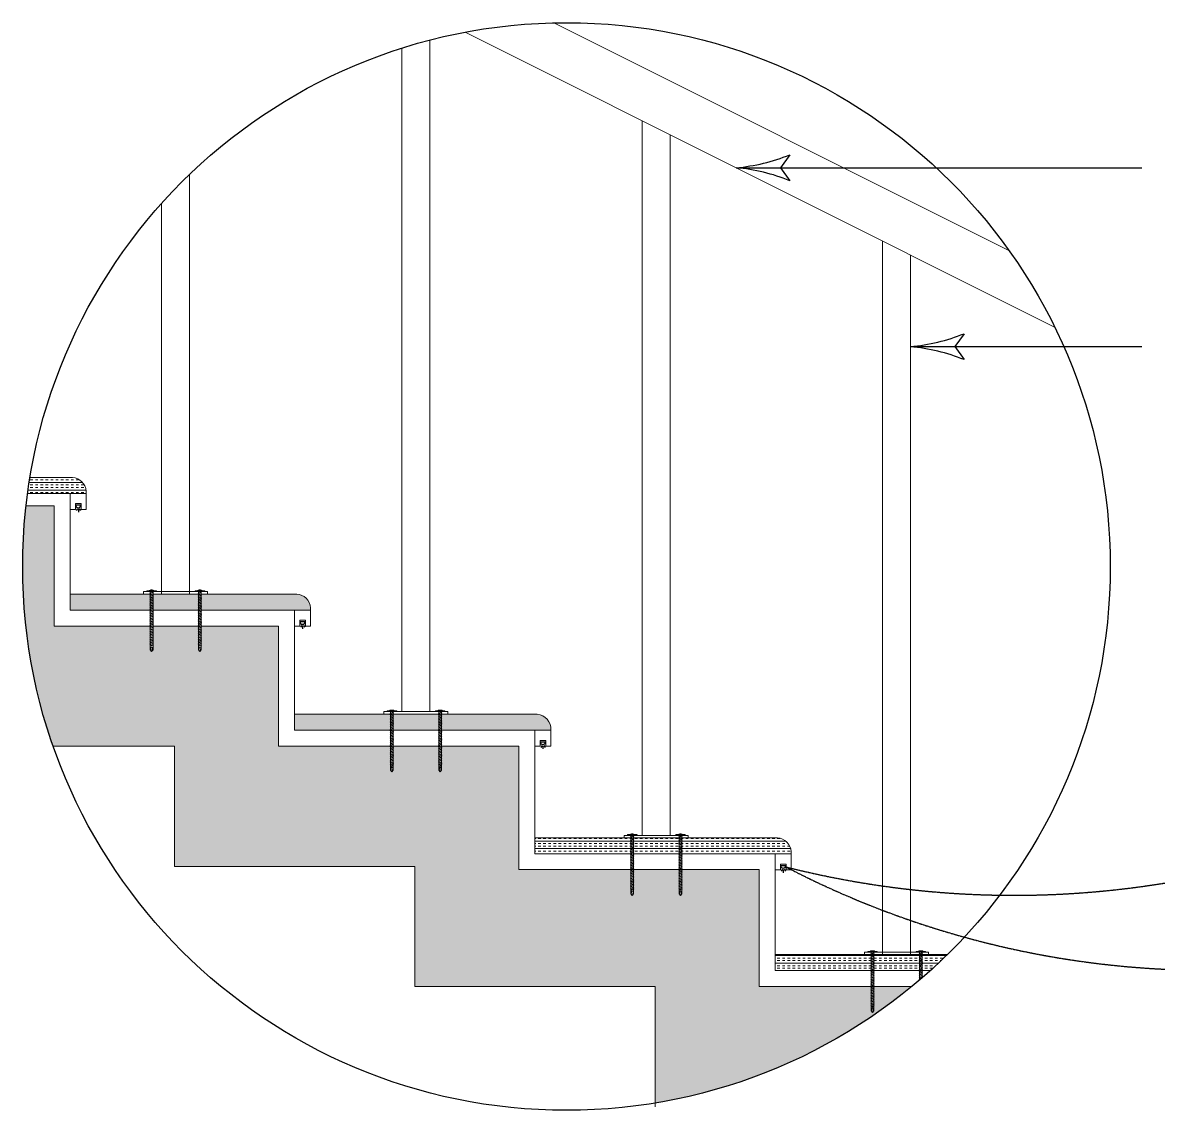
# Model space of a CAD drawing. Header units: millimetres. Extents: x 68727 to 319899, y -4876 to 265722.
# Drawn here: x 165880 to 167298, y -3305 to -1948 of the extents above; entities that cross this region are included whole.
import ezdxf

# ---------------------------------------------------------------- set-up
doc = ezdxf.new("R2010")
doc.units = ezdxf.units.MM
doc.linetypes.add('CENTER2', pattern=[1.125, 0.75, -0.125, 0.125, -0.125])
for name, color, linetype, lineweight in [('HACH', 252, 'Continuous', 13), ('handrail', 250, 'Continuous', 0), ('wall', 5, 'Continuous', 30)]:
    doc.layers.add(name, color=color, linetype=linetype, lineweight=lineweight)
doc.styles.get("Standard").update_dxf_attribs({"font": 'arial.ttf'})
doc.dimstyles.new('SC-25', dxfattribs={"dimtxt": 75, "dimasz": 0.4, "dimexe": 1, "dimexo": 100, "dimgap": 25, "dimtad": 1, "dimdec": 0, "dimzin": 0, "dimdsep": 46, "dimtxsty": 'Standard', "dimblk1": 'A1', "dimblk2": 'A1', "dimsah": 1, "dimcen": 0.09, "dimdle": 3, "dimclrd": 1, "dimclre": 1, "dimclrt": 1, "dimadec": 0, "dimazin": 0, "dimtfac": 1, "dimtdec": 0, "dimtofl": 0, "dimtmove": 0, "dimatfit": 2, "dimldrblk": 'A1', "dimfxl": 10, "dimfxlon": 1, "dimtolj": 1, "dimtzin": 0, "dimarcsym": 0})
pattern_1 = [(0, (-913.101, 5546.348), (0, 9.525), []), (0, (-913.101, 5549.523), (0, 9.525), [3.175, -3.175]), (0, (-913.101, 5552.698), (0, 9.525), [3.175, -3.175])]

# ---------------------------------------------------------------- blocks, each defined once
blk = doc.blocks.new('led')
blk.add_line((-3.5, 0), (3.5, 0))
for points in [[(-0.9, -4.8), (-2.5, -7.2)], [(0.1, -5.1), (0.1, -9.1)], [(1.2, -4.8), (2.8, -7.2)]]:
    blk.add_lwpolyline(points)
blk.add_arc((0, 0), 3.5, 180, 0)
blk = doc.blocks.new('A1')
at = {"layer": 'wall', "color": 1}
for p, q in [((-138.1, 0), (-167.3, 40.5)), ((-167.3, -40.5), (-138.1, 0))]:
    blk.add_line(p, q, dxfattribs=at)
for centre, start, end in [((53.3, 586.5), 248, 264.8035), ((53.3, -586.5), 95.1965, 112)]:
    blk.add_arc(centre, 588.9, start, end, dxfattribs=at)
blk = doc.blocks.new('шсмм св. 4.2x75')
for p, q in [((-5.5, 1), (5.5, 1)), ((-5.5, 0), (5.5, 0)), ((-2.2, -0.3), (-1.4, 0)), ((-1.8, -0.4), (-0.7, 0)), ((-0.8, 2), (0.8, 2)), ((1.8, -0.5), (1.8, 0)), ((-1.8, 0), (-2.2, -0.3)), ((-2.2, -0.3), (-1.8, -0.4)), ((-2.2, -2.3), (2.2, -0.7)), ((-1.8, -2), (-2.2, -2.3)), ((-2.2, -2.3), (-1.8, -2.4)), ((-2.2, -4.3), (2.2, -2.7)), ((-1.8, -4), (-2.2, -4.3)), ((-2.2, -4.3), (-1.8, -4.4)), ((-2.2, -6.3), (2.2, -4.7)), ((-1.8, -6), (-2.2, -6.3)), ((-2.2, -6.3), (-1.8, -6.4)), ((-2.2, -8.3), (2.2, -6.7)), ((-1.8, -8), (-2.2, -8.3)), ((-2.2, -8.3), (-1.8, -8.4)), ((-2.2, -10.3), (2.2, -8.7)), ((-1.8, -10), (-2.2, -10.3)), ((-2.2, -10.3), (-1.8, -10.4)), ((-2.2, -12.3), (2.2, -10.7)), ((-1.8, -12), (-2.2, -12.3)), ((-2.2, -12.3), (-1.8, -12.4)), ((-2.2, -14.3), (2.2, -12.7)), ((-1.8, -14), (-2.2, -14.3)), ((-1.8, -0.4), (-1.8, -2)), ((-1.8, -2), (1.8, -0.5)), ((-1.8, -2.4), (1.8, -1)), ((-1.8, -2.4), (-1.8, -4)), ((-1.8, -4), (1.8, -2.5)), ((-1.8, -4.4), (1.8, -3)), ((-1.8, -4.4), (-1.8, -6)), ((-1.8, -6), (1.8, -4.5)), ((-1.8, -6.4), (1.8, -5)), ((-1.8, -6.4), (-1.8, -8)), ((-1.8, -8), (1.8, -6.5)), ((-1.8, -8.4), (1.8, -7)), ((-1.8, -8.4), (-1.8, -10)), ((-1.8, -10), (1.8, -8.5)), ((-1.8, -10.4), (1.8, -9)), ((-1.8, -10.4), (-1.8, -12)), ((-1.8, -12), (1.8, -10.5)), ((-1.8, -12.4), (1.8, -11)), ((-1.8, -12.4), (-1.8, -14)), ((-1.8, -14), (1.8, -12.5)), ((-1.8, -14.4), (1.8, -13)), ((1.8, -0.5), (2.2, -0.7)), ((2.2, -0.7), (1.8, -1)), ((1.8, -1), (1.8, -2.5)), ((1.8, -2.5), (2.2, -2.7)), ((2.2, -2.7), (1.8, -3)), ((1.8, -3), (1.8, -4.5)), ((1.8, -4.5), (2.2, -4.7)), ((2.2, -4.7), (1.8, -5)), ((1.8, -5), (1.8, -6.5)), ((1.8, -6.5), (2.2, -6.7)), ((2.2, -6.7), (1.8, -7)), ((1.8, -7), (1.8, -8.5)), ((1.8, -8.5), (2.2, -8.7)), ((2.2, -8.7), (1.8, -9)), ((1.8, -9), (1.8, -10.5)), ((1.8, -10.5), (2.2, -10.7)), ((2.2, -10.7), (1.8, -11)), ((1.8, -11), (1.8, -12.5)), ((1.8, -12.5), (2.2, -12.7)), ((2.2, -12.7), (1.8, -13)), ((1.8, -13), (1.8, -14.5)), ((-2.2, -14.3), (-1.8, -14.4)), ((-2.2, -16.3), (2.2, -14.7)), ((-1.8, -16), (-2.2, -16.3)), ((-2.2, -16.3), (-1.8, -16.4)), ((-2.2, -18.3), (2.2, -16.7)), ((-1.8, -18), (-2.2, -18.3)), ((-2.2, -18.3), (-1.8, -18.4)), ((-2.2, -20.3), (2.2, -18.7)), ((-1.8, -20), (-2.2, -20.3)), ((-2.2, -20.3), (-1.8, -20.4)), ((-2.2, -22.3), (2.2, -20.7)), ((-1.8, -22), (-2.2, -22.3)), ((-2.2, -22.3), (-1.8, -22.4)), ((-2.2, -24.3), (2.2, -22.7)), ((-1.8, -24), (-2.2, -24.3)), ((-2.2, -24.3), (-1.8, -24.4)), ((-2.2, -26.3), (2.2, -24.7)), ((-1.8, -26), (-2.2, -26.3)), ((-2.2, -26.3), (-1.8, -26.4)), ((-2.2, -28.3), (2.2, -26.7)), ((-1.8, -28), (-2.2, -28.3)), ((-2.2, -28.3), (-1.8, -28.4)), ((-1.8, -14.4), (-1.8, -16)), ((-1.8, -16), (1.8, -14.5)), ((-1.8, -16.4), (1.8, -15)), ((-1.8, -16.4), (-1.8, -18)), ((-1.8, -18), (1.8, -16.5)), ((-1.8, -18.4), (1.8, -17)), ((-1.8, -18.4), (-1.8, -20)), ((-1.8, -20), (1.8, -18.5)), ((-1.8, -20.4), (1.8, -19)), ((-1.8, -20.4), (-1.8, -22)), ((-1.8, -22), (1.8, -20.5)), ((-1.8, -22.4), (1.8, -21)), ((-1.8, -22.4), (-1.8, -24)), ((-1.8, -24), (1.8, -22.5)), ((-1.8, -24.4), (1.8, -23)), ((-1.8, -24.4), (-1.8, -26)), ((-1.8, -26), (1.8, -24.5)), ((-1.8, -26.4), (1.8, -25)), ((-1.8, -26.4), (-1.8, -28)), ((-1.8, -28), (1.8, -26.5)), ((-1.8, -28.4), (1.8, -27)), ((1.8, -14.5), (2.2, -14.7)), ((2.2, -14.7), (1.8, -15)), ((1.8, -15), (1.8, -16.5)), ((1.8, -16.5), (2.2, -16.7)), ((2.2, -16.7), (1.8, -17)), ((1.8, -17), (1.8, -18.5)), ((1.8, -18.5), (2.2, -18.7)), ((2.2, -18.7), (1.8, -19)), ((1.8, -19), (1.8, -20.5)), ((1.8, -20.5), (2.2, -20.7)), ((2.2, -20.7), (1.8, -21)), ((1.8, -21), (1.8, -22.5)), ((1.8, -22.5), (2.2, -22.7)), ((2.2, -22.7), (1.8, -23)), ((1.8, -23), (1.8, -24.5)), ((1.8, -24.5), (2.2, -24.7)), ((2.2, -24.7), (1.8, -25)), ((1.8, -25), (1.8, -26.5)), ((1.8, -26.5), (2.2, -26.7)), ((2.2, -26.7), (1.8, -27)), ((1.8, -27), (1.8, -28.5)), ((-2.2, -30.3), (2.2, -28.7)), ((-1.8, -30), (-2.2, -30.3)), ((-2.2, -30.3), (-1.8, -30.4)), ((-2.2, -32.3), (2.2, -30.7)), ((-1.8, -32), (-2.2, -32.3)), ((-2.2, -32.3), (-1.8, -32.4)), ((-2.2, -34.3), (2.2, -32.7)), ((-1.8, -34), (-2.2, -34.3)), ((-2.2, -34.3), (-1.8, -34.4)), ((-2.2, -36.3), (2.2, -34.7)), ((-1.8, -36), (-2.2, -36.3)), ((-2.2, -36.3), (-1.8, -36.4)), ((-2.2, -38.3), (2.2, -36.7)), ((-1.8, -38), (-2.2, -38.3)), ((-2.2, -38.3), (-1.8, -38.4)), ((-2.2, -40.3), (2.2, -38.7)), ((-1.8, -40), (-2.2, -40.3)), ((-2.2, -40.3), (-1.8, -40.4)), ((-2.2, -42.3), (2.2, -40.7)), ((-1.8, -42), (-2.2, -42.3)), ((-2.2, -42.3), (-1.8, -42.4)), ((-1.8, -28.4), (-1.8, -30)), ((-1.8, -30), (1.8, -28.5)), ((-1.8, -30.4), (1.8, -29)), ((-1.8, -30.4), (-1.8, -32)), ((-1.8, -32), (1.8, -30.5)), ((-1.8, -32.4), (1.8, -31)), ((-1.8, -32.4), (-1.8, -34)), ((-1.8, -34), (1.8, -32.5)), ((-1.8, -34.4), (1.8, -33)), ((-1.8, -34.4), (-1.8, -36)), ((-1.8, -36), (1.8, -34.5)), ((-1.8, -36.4), (1.8, -35)), ((-1.8, -36.4), (-1.8, -38)), ((-1.8, -38), (1.8, -36.5)), ((-1.8, -38.4), (1.8, -37)), ((-1.8, -38.4), (-1.8, -40)), ((-1.8, -40), (1.8, -38.5)), ((-1.8, -40.4), (1.8, -39)), ((-1.8, -40.4), (-1.8, -42)), ((-1.8, -42), (1.8, -40.5)), ((-1.8, -42.4), (1.8, -41)), ((-1.8, -42.4), (-1.8, -44)), ((1.8, -28.5), (2.2, -28.7)), ((2.2, -28.7), (1.8, -29)), ((1.8, -29), (1.8, -30.5)), ((1.8, -30.5), (2.2, -30.7)), ((2.2, -30.7), (1.8, -31)), ((1.8, -31), (1.8, -32.5)), ((1.8, -32.5), (2.2, -32.7)), ((2.2, -32.7), (1.8, -33)), ((1.8, -33), (1.8, -34.5)), ((1.8, -34.5), (2.2, -34.7)), ((2.2, -34.7), (1.8, -35)), ((1.8, -35), (1.8, -36.5)), ((1.8, -36.5), (2.2, -36.7)), ((2.2, -36.7), (1.8, -37)), ((1.8, -37), (1.8, -38.5)), ((1.8, -38.5), (2.2, -38.7)), ((2.2, -38.7), (1.8, -39)), ((1.8, -39), (1.8, -40.5)), ((1.8, -40.5), (2.2, -40.7)), ((2.2, -40.7), (1.8, -41)), ((1.8, -41), (1.8, -42.5)), ((-2.2, -44.3), (2.2, -42.7)), ((-1.8, -44), (-2.2, -44.3)), ((-2.2, -44.3), (-1.8, -44.4)), ((-2.2, -46.3), (2.2, -44.7)), ((-1.8, -46), (-2.2, -46.3)), ((-2.2, -46.3), (-1.8, -46.4)), ((-2.2, -48.3), (2.2, -46.7)), ((-1.8, -48), (-2.2, -48.3)), ((-2.2, -48.3), (-1.8, -48.4)), ((-2.2, -50.3), (2.2, -48.7)), ((-1.8, -50), (-2.2, -50.3)), ((-2.2, -50.3), (-1.8, -50.4)), ((-2.2, -52.3), (2.2, -50.7)), ((-1.8, -52), (-2.2, -52.3)), ((-2.2, -52.3), (-1.8, -52.4)), ((-2.2, -54.3), (2.2, -52.7)), ((-1.8, -54), (-2.2, -54.3)), ((-2.2, -54.3), (-1.8, -54.4)), ((-2.2, -56.3), (2.2, -54.7)), ((-1.8, -56), (-2.2, -56.3)), ((-2.2, -56.3), (-1.8, -56.4)), ((-2.2, -58.3), (2.2, -56.7)), ((-1.8, -44), (1.8, -42.5)), ((-1.8, -44.4), (1.8, -43)), ((-1.8, -44.4), (-1.8, -46)), ((-1.8, -46), (1.8, -44.5)), ((-1.8, -46.4), (1.8, -45)), ((-1.8, -46.4), (-1.8, -48)), ((-1.8, -48), (1.8, -46.5)), ((-1.8, -48.4), (1.8, -47)), ((-1.8, -48.4), (-1.8, -50)), ((-1.8, -50), (1.8, -48.5)), ((-1.8, -50.4), (1.8, -49)), ((-1.8, -50.4), (-1.8, -52)), ((-1.8, -52), (1.8, -50.5)), ((-1.8, -52.4), (1.8, -51)), ((-1.8, -52.4), (-1.8, -54)), ((-1.8, -54), (1.8, -52.5)), ((-1.8, -54.4), (1.8, -53)), ((-1.8, -54.4), (-1.8, -56)), ((-1.8, -56), (1.8, -54.5)), ((-1.8, -56.4), (1.8, -55)), ((-1.8, -56.4), (-1.8, -58)), ((-1.8, -58), (1.8, -56.5)), ((1.8, -42.5), (2.2, -42.7)), ((2.2, -42.7), (1.8, -43)), ((1.8, -43), (1.8, -44.5)), ((1.8, -44.5), (2.2, -44.7)), ((2.2, -44.7), (1.8, -45)), ((1.8, -45), (1.8, -46.5)), ((1.8, -46.5), (2.2, -46.7)), ((2.2, -46.7), (1.8, -47)), ((1.8, -47), (1.8, -48.5)), ((1.8, -48.5), (2.2, -48.7)), ((2.2, -48.7), (1.8, -49)), ((1.8, -49), (1.8, -50.5)), ((1.8, -50.5), (2.2, -50.7)), ((2.2, -50.7), (1.8, -51)), ((1.8, -51), (1.8, -52.5)), ((1.8, -52.5), (2.2, -52.7)), ((2.2, -52.7), (1.8, -53)), ((1.8, -53), (1.8, -54.5)), ((1.8, -54.5), (2.2, -54.7)), ((2.2, -54.7), (1.8, -55)), ((1.8, -55), (1.8, -56.5)), ((1.8, -56.5), (2.2, -56.7)), ((2.2, -56.7), (1.8, -57)), ((-1.8, -58), (-2.2, -58.3)), ((-2.2, -58.3), (-1.8, -58.4)), ((-2.2, -60.3), (2.2, -58.7)), ((-1.8, -60), (-2.2, -60.3)), ((-2.2, -60.3), (-1.8, -60.4)), ((-2.2, -62.3), (2.2, -60.7)), ((-1.8, -62), (-2.2, -62.3)), ((-2.2, -62.3), (-1.8, -62.4)), ((-2.2, -64.3), (2.2, -62.7)), ((-1.8, -64), (-2.2, -64.3)), ((-2.2, -64.3), (-1.8, -64.4)), ((-2.2, -66.3), (2.2, -64.7)), ((-1.8, -66), (-2.2, -66.3)), ((-2.2, -66.3), (-1.8, -66.4)), ((-1.8, -58.4), (1.8, -57)), ((-1.8, -58.4), (-1.8, -60)), ((-1.8, -60), (1.8, -58.5)), ((-1.8, -60.4), (1.8, -59)), ((-1.8, -60.4), (-1.8, -62)), ((-1.8, -62), (1.8, -60.5)), ((-1.8, -62.4), (1.8, -61)), ((-1.8, -62.4), (-1.8, -64)), ((-1.8, -64), (1.8, -62.5)), ((-1.8, -64.4), (1.8, -63)), ((-1.8, -64.4), (-1.8, -66)), ((-1.8, -66), (1.8, -64.5)), ((-1.8, -66.4), (1.8, -65)), ((-1.8, -73), (-1.8, -66.4)), ((-1.8, -66.4), (-1.8, -68)), ((-1.8, -68.4), (-1.8, -70)), ((-1.3, -68), (2.2, -66.7)), ((-1.3, -68), (-0.3, -67.5)), ((-1.3, -68), (-0.6, -68)), ((-0.6, -68), (1.8, -67)), ((-0.3, -67.5), (1.8, -66.5)), ((1.8, -57), (1.8, -58.5)), ((1.8, -58.5), (2.2, -58.7)), ((2.2, -58.7), (1.8, -59)), ((1.8, -59), (1.8, -60.5)), ((1.8, -60.5), (2.2, -60.7)), ((2.2, -60.7), (1.8, -61)), ((1.8, -61), (1.8, -62.5)), ((1.8, -62.5), (2.2, -62.7)), ((2.2, -62.7), (1.8, -63)), ((1.8, -63), (1.8, -64.5)), ((1.8, -64.5), (2.2, -64.7)), ((2.2, -64.7), (1.8, -65)), ((1.8, -65), (1.8, -66.5)), ((1.8, -65), (1.8, -66.5)), ((1.8, -66.5), (2.2, -66.7)), ((1.8, -66.5), (2.2, -66.7)), ((2.2, -66.7), (1.8, -67)), ((2.2, -66.7), (1.8, -67)), ((1.8, -73), (1.8, -67)), ((1.8, -67), (1.8, -68.5)), ((-1.8, -73), (0, -75)), ((0, -75), (1.8, -73)), ((0.8, -73), (0, -75)), ((1.8, -73), (0.8, -73))]:
    blk.add_line(p, q)
blk.add_lwpolyline([(-0.4, -74.6), (-0.5, -74.4), (-0.5, -74.3), (-0.6, -74.1), (-0.7, -74), (-0.8, -73.8), (-0.8, -73.7), (-0.9, -73.5), (-0.9, -73.4), (-1, -73.3), (-1, -73.1), (-1, -73), (-1.1, -72.8), (-1.1, -72.7), (-1.1, -72.5), (-1.1, -72.4), (-1.1, -72.2), (-1.1, -72.1), (-1.1, -71.9), (-1.1, -71.7), (-1, -71.6), (-1, -71.4), (-1, -71.2), (-1, -71.1), (-0.9, -70.9), (-0.9, -70.7), (-0.8, -70.6), (-0.8, -70.4), (-0.7, -70.3), (-0.7, -70.2), (-0.7, -70), (-0.6, -69.9), (-0.6, -69.8), (-0.5, -69.8), (-0.5, -69.7), (-0.5, -69.6), (-0.4, -69.6), (-0.4, -69.5), (-0.4, -69.5), (-0.3, -69.5), (-0.3, -69.4), (-0.2, -69.4), (-0.2, -69.4), (-0.1, -69.4), (-0.1, -69.4), (0, -69.4), (0.1, -69.4), (0.1, -69.4), (0.2, -69.4), (0.2, -69.4), (0.3, -69.4), (0.3, -69.4), (0.4, -69.4), (0.4, -69.4), (0.5, -69.4), (0.5, -69.5), (0.5, -69.5), (0.6, -69.5), (0.6, -69.5), (0.7, -69.6), (0.7, -69.6), (0.8, -69.7), (0.8, -69.7), (0.9, -69.8), (0.9, -69.8), (0.9, -69.9), (1, -70), (1, -70.2), (1, -70.5), (1, -70.9), (1, -71.4), (0.9, -72.1), (0.8, -73)])
for centre, radius, start, end in [((-5.5, 0.5), 0.5, 90, 270), ((0, -2.7), 4.78, 99.0311, 128.8939), ((0, -2.7), 4.78, 51.1061, 80.9689), ((5.5, 0.5), 0.5, 270, 90)]:
    blk.add_arc(centre, radius, start, end)

msp = doc.modelspace()

# ---------------------------------------------------------------- hatches: boundary and pattern name
at = {"layer": 'HACH'}
h = msp.add_hatch(dxfattribs=at)
h.set_pattern_fill('INSUL', color=256)
h.set_pattern_definition([(0, (-893.101, 5546.348), (0, 9.525), []), (0, (-893.101, 5549.523), (0, 9.525), [3.175, -3.175]), (0, (-893.101, 5552.698), (0, 9.525), [3.175, -3.175])])
edge = h.paths.add_edge_path()
edge.add_line((165942.3, -2515.1), (165889.3, -2515.1))
edge.add_arc((166558.9, -2626.3), 678.8, 170.5658, 172.2732)
edge.add_line((165886.3, -2535.1), (165939.5, -2535.1))
edge.add_line((165939.5, -2535.1), (165959.5, -2535.1))
edge.add_line((165959.5, -2535.1), (165959.5, -2532.2))
edge.add_arc((165940.9, -2533.6), 18.6, 4.3694, 85.6306)
h = msp.add_hatch(color=256, dxfattribs=at)
h.dxf.hatch_style = 1
h.paths.add_polyline_path([(166939.2, -3174.3), (166938.6, -3174.1), (166939.2, -3173.9), (166939.2, -3172.3), (166938.6, -3172.1), (166939.2, -3171.9), (166939.2, -3170.3), (166938.6, -3170.1), (166939.2, -3169.9), (166939.2, -3168.3), (166938.6, -3168.1), (166939.2, -3167.9), (166939.2, -3166.3), (166938.6, -3166.1), (166939.2, -3165.9), (166939.2, -3164.3), (166938.6, -3164.1), (166939.2, -3163.9), (166939.2, -3162.3), (166938.6, -3162.1), (166939.2, -3161.9), (166939.2, -3160.3), (166938.6, -3160.1), (166939.2, -3159.9), (166939.2, -3158.3), (166938.6, -3158.1), (166939.2, -3157.9), (166939.2, -3156.3), (166938.6, -3156.1), (166939.2, -3155.9), (166939.2, -3154.3), (166938.6, -3154.1), (166939.2, -3153.9), (166939.2, -3152.3), (166938.6, -3152.1), (166939.2, -3151.9), (166939.2, -3150.7), (166799.5, -3150.7), (166799.5, -3004.7), (166703.6, -3004.7), (166703.1, -3004.9), (166703.1, -3006.4), (166703.7, -3006.6), (166703.1, -3006.9), (166703.1, -3008.4), (166703.7, -3008.6), (166703.1, -3008.9), (166703.1, -3010.4), (166703.7, -3010.6), (166703.1, -3010.9), (166703.1, -3012.4), (166703.7, -3012.6), (166703.1, -3012.9), (166703.1, -3014.4), (166703.7, -3014.6), (166703.1, -3014.9), (166703.1, -3016.4), (166703.7, -3016.6), (166703.1, -3016.9), (166703.1, -3018.4), (166703.7, -3018.6), (166703.1, -3018.9), (166703.1, -3020.4), (166703.7, -3020.6), (166703.1, -3020.9), (166703.1, -3022.4), (166703.7, -3022.6), (166703.1, -3022.9), (166703.1, -3024.4), (166703.7, -3024.6), (166703.1, -3024.9), (166703.1, -3026.4), (166703.7, -3026.6), (166703.1, -3026.9), (166703.1, -3028.4), (166703.7, -3028.6), (166703.1, -3028.9), (166703.1, -3034.9), (166701.2, -3037), (166700.9, -3036.4), (166699.5, -3034.9), (166699.5, -3028.3), (166698.9, -3028.1), (166699.5, -3027.9), (166699.5, -3026.3), (166698.9, -3026.1), (166699.5, -3025.9), (166699.5, -3024.3), (166698.9, -3024.1), (166699.5, -3023.9), (166699.5, -3022.3), (166698.9, -3022.1), (166699.5, -3021.9), (166699.5, -3020.3), (166698.9, -3020.1), (166699.5, -3019.9), (166699.5, -3018.3), (166698.9, -3018.1), (166699.5, -3017.9), (166699.5, -3016.3), (166698.9, -3016.1), (166699.5, -3015.9), (166699.5, -3014.3), (166698.9, -3014.1), (166699.5, -3013.9), (166699.5, -3012.3), (166698.9, -3012.1), (166699.5, -3011.9), (166699.5, -3010.3), (166698.9, -3010.1), (166699.5, -3009.9), (166699.5, -3008.3), (166698.9, -3008.1), (166699.5, -3007.9), (166699.5, -3006.3), (166698.9, -3006.1), (166699.5, -3005.9), (166699.5, -3004.7), (166643.3, -3004.7), (166642.8, -3004.9), (166642.8, -3006.4), (166643.4, -3006.6), (166642.8, -3006.9), (166642.8, -3008.4), (166643.4, -3008.6), (166642.8, -3008.9), (166642.8, -3010.4), (166643.4, -3010.6), (166642.8, -3010.9), (166642.8, -3012.4), (166643.4, -3012.6), (166642.8, -3012.9), (166642.8, -3014.4), (166643.4, -3014.6), (166642.8, -3014.9), (166642.8, -3016.4), (166643.4, -3016.6), (166642.8, -3016.9), (166642.8, -3018.4), (166643.4, -3018.6), (166642.8, -3018.9), (166642.8, -3020.4), (166643.4, -3020.6), (166642.8, -3020.9), (166642.8, -3022.4), (166643.4, -3022.6), (166642.8, -3022.9), (166642.8, -3024.4), (166643.4, -3024.6), (166642.8, -3024.9), (166642.8, -3026.4), (166643.4, -3026.6), (166642.8, -3026.9), (166642.8, -3028.4), (166643.4, -3028.6), (166642.8, -3028.9), (166642.8, -3034.9), (166640.9, -3037), (166640.6, -3036.4), (166639.2, -3034.9), (166639.2, -3028.3), (166638.6, -3028.1), (166639.2, -3027.9), (166639.2, -3026.3), (166638.6, -3026.1), (166639.2, -3025.9), (166639.2, -3024.3), (166638.6, -3024.1), (166639.2, -3023.9), (166639.2, -3022.3), (166638.6, -3022.1), (166639.2, -3021.9), (166639.2, -3020.3), (166638.6, -3020.1), (166639.2, -3019.9), (166639.2, -3018.3), (166638.6, -3018.1), (166639.2, -3017.9), (166639.2, -3016.3), (166638.6, -3016.1), (166639.2, -3015.9), (166639.2, -3014.3), (166638.6, -3014.1), (166639.2, -3013.9), (166639.2, -3012.3), (166638.6, -3012.1), (166639.2, -3011.9), (166639.2, -3010.3), (166638.6, -3010.1), (166639.2, -3009.9), (166639.2, -3008.3), (166638.6, -3008.1), (166639.2, -3007.9), (166639.2, -3006.3), (166638.6, -3006.1), (166639.2, -3005.9), (166639.2, -3004.7), (166499.5, -3004.7), (166499.5, -2850.7), (166403.1, -2850.7), (166403.1, -2852), (166403.7, -2852.2), (166403.1, -2852.5), (166403.1, -2854), (166403.7, -2854.2), (166403.1, -2854.5), (166403.1, -2856), (166403.7, -2856.2), (166403.1, -2856.5), (166403.1, -2858), (166403.7, -2858.2), (166403.1, -2858.5), (166403.1, -2860), (166403.7, -2860.2), (166403.1, -2860.5), (166403.1, -2862), (166403.7, -2862.2), (166403.1, -2862.5), (166403.1, -2864), (166403.7, -2864.2), (166403.1, -2864.5), (166403.1, -2866), (166403.7, -2866.2), (166403.1, -2866.5), (166403.1, -2868), (166403.7, -2868.2), (166403.1, -2868.5), (166403.1, -2870), (166403.7, -2870.2), (166403.1, -2870.5), (166403.1, -2872), (166403.7, -2872.2), (166403.1, -2872.5), (166403.1, -2874), (166403.7, -2874.2), (166403.1, -2874.5), (166403.1, -2880.5), (166401.2, -2882.6), (166400.9, -2882), (166399.5, -2880.5), (166399.5, -2873.9), (166398.9, -2873.7), (166399.5, -2873.5), (166399.5, -2871.9), (166398.9, -2871.7), (166399.5, -2871.5), (166399.5, -2869.9), (166398.9, -2869.7), (166399.5, -2869.5), (166399.5, -2867.9), (166398.9, -2867.7), (166399.5, -2867.5), (166399.5, -2865.9), (166398.9, -2865.7), (166399.5, -2865.5), (166399.5, -2863.9), (166398.9, -2863.7), (166399.5, -2863.5), (166399.5, -2861.9), (166398.9, -2861.7), (166399.5, -2861.5), (166399.5, -2859.9), (166398.9, -2859.7), (166399.5, -2859.5), (166399.5, -2857.9), (166398.9, -2857.7), (166399.5, -2857.5), (166399.5, -2855.9), (166398.9, -2855.7), (166399.5, -2855.5), (166399.5, -2853.9), (166398.9, -2853.7), (166399.5, -2853.5), (166399.5, -2851.9), (166398.9, -2851.7), (166399.5, -2851.5), (166399.5, -2850.7), (166342.8, -2850.7), (166342.8, -2852), (166343.4, -2852.2), (166342.8, -2852.5), (166342.8, -2854), (166343.4, -2854.2), (166342.8, -2854.5), (166342.8, -2856), (166343.4, -2856.2), (166342.8, -2856.5), (166342.8, -2858), (166343.4, -2858.2), (166342.8, -2858.5), (166342.8, -2860), (166343.4, -2860.2), (166342.8, -2860.5), (166342.8, -2862), (166343.4, -2862.2), (166342.8, -2862.5), (166342.8, -2864), (166343.4, -2864.2), (166342.8, -2864.5), (166342.8, -2866), (166343.4, -2866.2), (166342.8, -2866.5), (166342.8, -2868), (166343.4, -2868.2), (166342.8, -2868.5), (166342.8, -2870), (166343.4, -2870.2), (166342.8, -2870.5), (166342.8, -2872), (166343.4, -2872.2), (166342.8, -2872.5), (166342.8, -2874), (166343.4, -2874.2), (166342.8, -2874.5), (166342.8, -2880.5), (166340.9, -2882.6), (166340.6, -2882), (166339.2, -2880.5), (166339.2, -2873.9), (166338.6, -2873.7), (166339.2, -2873.5), (166339.2, -2871.9), (166338.6, -2871.7), (166339.2, -2871.5), (166339.2, -2869.9), (166338.6, -2869.7), (166339.2, -2869.5), (166339.2, -2867.9), (166338.6, -2867.7), (166339.2, -2867.5), (166339.2, -2865.9), (166338.6, -2865.7), (166339.2, -2865.5), (166339.2, -2863.9), (166338.6, -2863.7), (166339.2, -2863.5), (166339.2, -2861.9), (166338.6, -2861.7), (166339.2, -2861.5), (166339.2, -2859.9), (166338.6, -2859.7), (166339.2, -2859.5), (166339.2, -2857.9), (166338.6, -2857.7), (166339.2, -2857.5), (166339.2, -2855.9), (166338.6, -2855.7), (166339.2, -2855.5), (166339.2, -2853.9), (166338.6, -2853.7), (166339.2, -2853.5), (166339.2, -2851.9), (166338.6, -2851.7), (166339.2, -2851.5), (166339.2, -2850.7), (166199.5, -2850.7), (166199.5, -2700.7), (166103.1, -2700.7), (166103.1, -2702), (166103.7, -2702.2), (166103.1, -2702.5), (166103.1, -2704), (166103.7, -2704.2), (166103.1, -2704.5), (166103.1, -2706), (166103.7, -2706.2), (166103.1, -2706.5), (166103.1, -2708), (166103.7, -2708.2), (166103.1, -2708.5), (166103.1, -2710), (166103.7, -2710.2), (166103.1, -2710.5), (166103.1, -2712), (166103.7, -2712.2), (166103.1, -2712.5), (166103.1, -2714), (166103.7, -2714.2), (166103.1, -2714.5), (166103.1, -2716), (166103.7, -2716.2), (166103.1, -2716.5), (166103.1, -2718), (166103.7, -2718.2), (166103.1, -2718.5), (166103.1, -2720), (166103.7, -2720.2), (166103.1, -2720.5), (166103.1, -2722), (166103.7, -2722.2), (166103.1, -2722.5), (166103.1, -2724), (166103.7, -2724.2), (166103.1, -2724.5), (166103.1, -2730.5), (166101.2, -2732.6), (166100.9, -2732), (166099.5, -2730.5), (166099.5, -2723.9), (166098.9, -2723.7), (166099.5, -2723.5), (166099.5, -2721.9), (166098.9, -2721.7), (166099.5, -2721.5), (166099.5, -2719.9), (166098.9, -2719.7), (166099.5, -2719.5), (166099.5, -2717.9), (166098.9, -2717.7), (166099.5, -2717.5), (166099.5, -2715.9), (166098.9, -2715.7), (166099.5, -2715.5), (166099.5, -2713.9), (166098.9, -2713.7), (166099.5, -2713.5), (166099.5, -2711.9), (166098.9, -2711.7), (166099.5, -2711.5), (166099.5, -2709.9), (166098.9, -2709.7), (166099.5, -2709.5), (166099.5, -2707.9), (166098.9, -2707.7), (166099.5, -2707.5), (166099.5, -2705.9), (166098.9, -2705.7), (166099.5, -2705.5), (166099.5, -2703.9), (166098.9, -2703.7), (166099.5, -2703.5), (166099.5, -2701.9), (166098.9, -2701.7), (166099.5, -2701.5), (166099.5, -2700.7), (166042.8, -2700.7), (166042.8, -2702), (166043.4, -2702.2), (166042.8, -2702.5), (166042.8, -2704), (166043.4, -2704.2), (166042.8, -2704.5), (166042.8, -2706), (166043.4, -2706.2), (166042.8, -2706.5), (166042.8, -2708), (166043.4, -2708.2), (166042.8, -2708.5), (166042.8, -2710), (166043.4, -2710.2), (166042.8, -2710.5), (166042.8, -2712), (166043.4, -2712.2), (166042.8, -2712.5), (166042.8, -2714), (166043.4, -2714.2), (166042.8, -2714.5), (166042.8, -2716), (166043.4, -2716.2), (166042.8, -2716.5), (166042.8, -2718), (166043.4, -2718.2), (166042.8, -2718.5), (166042.8, -2720), (166043.4, -2720.2), (166042.8, -2720.5), (166042.8, -2722), (166043.4, -2722.2), (166042.8, -2722.5), (166042.8, -2724), (166043.4, -2724.2), (166042.8, -2724.5), (166042.8, -2730.5), (166040.9, -2732.6), (166040.6, -2732), (166039.2, -2730.5), (166039.2, -2723.9), (166038.6, -2723.7), (166039.2, -2723.5), (166039.2, -2721.9), (166038.6, -2721.7), (166039.2, -2721.5), (166039.2, -2719.9), (166038.6, -2719.7), (166039.2, -2719.5), (166039.2, -2717.9), (166038.6, -2717.7), (166039.2, -2717.5), (166039.2, -2715.9), (166038.6, -2715.7), (166039.2, -2715.5), (166039.2, -2713.9), (166038.6, -2713.7), (166039.2, -2713.5), (166039.2, -2711.9), (166038.6, -2711.7), (166039.2, -2711.5), (166039.2, -2709.9), (166038.6, -2709.7), (166039.2, -2709.5), (166039.2, -2707.9), (166038.6, -2707.7), (166039.2, -2707.5), (166039.2, -2705.9), (166038.6, -2705.7), (166039.2, -2705.5), (166039.2, -2703.9), (166038.6, -2703.7), (166039.2, -2703.5), (166039.2, -2701.9), (166038.6, -2701.7), (166039.2, -2701.5), (166039.2, -2700.7), (165919.5, -2700.7), (165919.5, -2550.7), (165884.4, -2550.7, 0.027928), (165880.1, -2626.3, 0.084414), (165918.3, -2850.7), (166069.5, -2850.7), (166069.5, -3000.7), (166369.5, -3000.7), (166369.5, -3150.7), (166669.5, -3150.7), (166669.5, -3296, 0.131859), (166989.9, -3150.7), (166943.3, -3150.7), (166942.8, -3150.9), (166942.8, -3152.4), (166943.4, -3152.6), (166942.8, -3152.9), (166942.8, -3154.4), (166943.4, -3154.6), (166942.8, -3154.9), (166942.8, -3156.4), (166943.4, -3156.6), (166942.8, -3156.9), (166942.8, -3158.4), (166943.4, -3158.6), (166942.8, -3158.9), (166942.8, -3160.4), (166943.4, -3160.6), (166942.8, -3160.9), (166942.8, -3162.4), (166943.4, -3162.6), (166942.8, -3162.9), (166942.8, -3164.4), (166943.4, -3164.6), (166942.8, -3164.9), (166942.8, -3166.4), (166943.4, -3166.6), (166942.8, -3166.9), (166942.8, -3168.4), (166943.4, -3168.6), (166942.8, -3168.9), (166942.8, -3170.4), (166943.4, -3170.6), (166942.8, -3170.9), (166942.8, -3172.4), (166943.4, -3172.6), (166942.8, -3172.9), (166942.8, -3174.4), (166943.4, -3174.6), (166942.8, -3174.9), (166942.8, -3180.9), (166940.9, -3183), (166940.6, -3182.4), (166939.2, -3180.9)])
h = msp.add_hatch(dxfattribs=at)
h.set_pattern_fill('INSUL', color=256)
h.set_pattern_definition(pattern_1)
h.paths.add_polyline_path([(166519.5, -2830.7), (166539.5, -2830.7, 0.414214), (166522.3, -2810.7), (166219.5, -2810.7), (166219.5, -2830.7)])
edge = h.paths.add_edge_path()
edge.add_line((165939.5, -2660.7), (165939.5, -2680.7))
edge.add_line((165939.5, -2680.7), (166219.5, -2680.7))
edge.add_line((166219.5, -2680.7), (166239.5, -2680.7))
edge.add_line((166239.5, -2680.7), (166239.5, -2677.8))
edge.add_arc((166220.9, -2679.2), 18.6, 4.3694, 85.6306)
edge.add_line((166222.3, -2660.7), (165939.5, -2660.7))
h = msp.add_hatch(dxfattribs=at)
h.set_pattern_fill('INSUL', color=256)
h.set_pattern_definition(pattern_1)
h.paths.add_polyline_path([(167013.2, -3130.7, 0.010754), (167034.5, -3110.7), (166819.5, -3110.7), (166819.5, -3130.7)])
h.paths.add_polyline_path([(166819.5, -2985.1), (166839.5, -2985.1), (166839.5, -2982.2, 0.370214), (166822.3, -2965.1), (166519.5, -2965.1), (166519.5, -2985.1)])

# ---------------------------------------------------------------- linework, layer by layer
msp.add_circle((166558.9, -2626.3), 678.8)
at = {"color": 3, "linetype": 'CENTER2'}
for centre, radius, start, end in [((167117.8, -1872.5), 1164.2, 255.8391, 303.2268), ((167360.6, -1986.2), 1144.1, 242.5358, 291.0885)]:
    msp.add_arc(centre, radius, start, end, dxfattribs=at)
at = {"layer": 'HACH'}
for p, q in [((166995.8, -3106.9), (167006.8, -3106.9)), ((166995.8, -3107.9), (167006.8, -3107.9)), ((166999.1, -3108.2), (166999.9, -3107.9)), ((166999.5, -3107.9), (166999.1, -3108.2)), ((166999.1, -3108.2), (166999.5, -3108.3)), ((166999.1, -3110.2), (167003.5, -3108.6)), ((166999.5, -3109.9), (166999.1, -3110.2)), ((166999.1, -3110.2), (166999.5, -3110.3)), ((166999.1, -3112.2), (167003.5, -3110.6)), ((166999.5, -3111.9), (166999.1, -3112.2)), ((166999.1, -3112.2), (166999.5, -3112.3)), ((166999.1, -3114.2), (167003.5, -3112.6)), ((166999.5, -3113.9), (166999.1, -3114.2)), ((166999.1, -3114.2), (166999.5, -3114.3)), ((166999.1, -3116.2), (167003.5, -3114.6)), ((166999.5, -3115.9), (166999.1, -3116.2)), ((166999.1, -3116.2), (166999.5, -3116.3)), ((166999.1, -3118.2), (167003.5, -3116.6)), ((166999.5, -3117.9), (166999.1, -3118.2)), ((166999.1, -3118.2), (166999.5, -3118.3)), ((166999.1, -3120.2), (167003.5, -3118.6)), ((166999.5, -3108.3), (167000.6, -3107.9)), ((166999.5, -3108.3), (166999.5, -3109.9)), ((166999.5, -3109.9), (167003.1, -3108.4)), ((166999.5, -3110.3), (167003.1, -3108.9)), ((166999.5, -3110.3), (166999.5, -3111.9)), ((166999.5, -3111.9), (167003.1, -3110.4)), ((166999.5, -3112.3), (167003.1, -3110.9)), ((166999.5, -3112.3), (166999.5, -3113.9)), ((166999.5, -3113.9), (167003.1, -3112.4)), ((166999.5, -3114.3), (167003.1, -3112.9)), ((166999.5, -3114.3), (166999.5, -3115.9)), ((166999.5, -3115.9), (167003.1, -3114.4)), ((166999.5, -3116.3), (167003.1, -3114.9)), ((166999.5, -3116.3), (166999.5, -3117.9)), ((166999.5, -3117.9), (167003.1, -3116.4)), ((166999.5, -3118.3), (167003.1, -3116.9)), ((166999.5, -3118.3), (166999.5, -3119.9)), ((166999.5, -3119.9), (167003.1, -3118.4)), ((167000.6, -3105.9), (167002.1, -3105.9)), ((167003.1, -3108.4), (167003.1, -3107.9)), ((167003.1, -3108.4), (167003.5, -3108.6)), ((167003.5, -3108.6), (167003.1, -3108.9)), ((167003.1, -3108.9), (167003.1, -3110.4)), ((167003.1, -3110.4), (167003.5, -3110.6)), ((167003.5, -3110.6), (167003.1, -3110.9)), ((167003.1, -3110.9), (167003.1, -3112.4)), ((167003.1, -3112.4), (167003.5, -3112.6)), ((167003.5, -3112.6), (167003.1, -3112.9)), ((167003.1, -3112.9), (167003.1, -3114.4)), ((167003.1, -3114.4), (167003.5, -3114.6)), ((167003.5, -3114.6), (167003.1, -3114.9)), ((167003.1, -3114.9), (167003.1, -3116.4)), ((167003.1, -3116.4), (167003.5, -3116.6)), ((167003.5, -3116.6), (167003.1, -3116.9)), ((167003.1, -3116.9), (167003.1, -3118.4)), ((167003.1, -3118.4), (167003.5, -3118.6)), ((167003.5, -3118.6), (167003.1, -3118.9)), ((166999.5, -3119.9), (166999.1, -3120.2)), ((166999.1, -3120.2), (166999.5, -3120.3)), ((166999.1, -3122.2), (167003.5, -3120.6)), ((166999.5, -3121.9), (166999.1, -3122.2)), ((166999.1, -3122.2), (166999.5, -3122.3)), ((166999.1, -3124.2), (167003.5, -3122.6)), ((166999.5, -3123.9), (166999.1, -3124.2)), ((166999.1, -3124.2), (166999.5, -3124.3)), ((166999.1, -3126.2), (167003.5, -3124.6)), ((166999.5, -3125.9), (166999.1, -3126.2)), ((166999.1, -3126.2), (166999.5, -3126.3)), ((166999.1, -3128.2), (167003.5, -3126.6)), ((166999.5, -3127.9), (166999.1, -3128.2)), ((166999.1, -3128.2), (166999.5, -3128.3)), ((166999.1, -3130.2), (167003.5, -3128.6)), ((166999.5, -3129.9), (166999.1, -3130.2)), ((166999.1, -3130.2), (166999.5, -3130.3)), ((166999.1, -3132.2), (167003.5, -3130.6)), ((166999.5, -3131.9), (166999.1, -3132.2)), ((166999.1, -3132.2), (166999.5, -3132.3)), ((166999.1, -3134.2), (167003.5, -3132.6)), ((166999.5, -3120.3), (167003.1, -3118.9)), ((166999.5, -3120.3), (166999.5, -3121.9)), ((166999.5, -3121.9), (167003.1, -3120.4)), ((166999.5, -3122.3), (167003.1, -3120.9)), ((166999.5, -3122.3), (166999.5, -3123.9)), ((166999.5, -3123.9), (167003.1, -3122.4)), ((166999.5, -3124.3), (167003.1, -3122.9)), ((166999.5, -3124.3), (166999.5, -3125.9)), ((166999.5, -3125.9), (167003.1, -3124.4)), ((166999.5, -3126.3), (167003.1, -3124.9)), ((166999.5, -3126.3), (166999.5, -3127.9)), ((166999.5, -3127.9), (167003.1, -3126.4)), ((166999.5, -3128.3), (167003.1, -3126.9)), ((166999.5, -3128.3), (166999.5, -3129.9)), ((166999.5, -3129.9), (167003.1, -3128.4)), ((166999.5, -3130.3), (167003.1, -3128.9)), ((166999.5, -3130.3), (166999.5, -3131.9)), ((166999.5, -3131.9), (167003.1, -3130.4)), ((166999.5, -3132.3), (167003.1, -3130.9)), ((166999.5, -3132.3), (166999.5, -3133.9)), ((166999.5, -3133.9), (167003.1, -3132.4)), ((166999.5, -3134.3), (167003.1, -3132.9)), ((167003.1, -3118.9), (167003.1, -3120.4)), ((167003.1, -3120.4), (167003.5, -3120.6)), ((167003.5, -3120.6), (167003.1, -3120.9)), ((167003.1, -3120.9), (167003.1, -3122.4)), ((167003.1, -3122.4), (167003.5, -3122.6)), ((167003.5, -3122.6), (167003.1, -3122.9)), ((167003.1, -3122.9), (167003.1, -3124.4)), ((167003.1, -3124.4), (167003.5, -3124.6)), ((167003.5, -3124.6), (167003.1, -3124.9)), ((167003.1, -3124.9), (167003.1, -3126.4)), ((167003.1, -3126.4), (167003.5, -3126.6)), ((167003.5, -3126.6), (167003.1, -3126.9)), ((167003.1, -3126.9), (167003.1, -3128.4)), ((167003.1, -3128.4), (167003.5, -3128.6)), ((167003.5, -3128.6), (167003.1, -3128.9)), ((167003.1, -3128.9), (167003.1, -3130.4)), ((167003.1, -3130.4), (167003.5, -3130.6)), ((167003.5, -3130.6), (167003.1, -3130.9)), ((167003.1, -3130.9), (167003.1, -3132.4)), ((167003.1, -3132.4), (167003.5, -3132.6)), ((167003.5, -3132.6), (167003.1, -3132.9)), ((167003.1, -3132.9), (167003.1, -3134.4)), ((166999.5, -3133.9), (166999.1, -3134.2)), ((166999.1, -3134.2), (166999.5, -3134.3)), ((166999.1, -3136.2), (167003.5, -3134.6)), ((166999.5, -3135.9), (166999.1, -3136.2)), ((166999.1, -3136.2), (166999.5, -3136.3)), ((166999.1, -3138.2), (167003.5, -3136.6)), ((166999.5, -3137.9), (166999.1, -3138.2)), ((166999.1, -3138.2), (166999.5, -3138.3)), ((166999.1, -3140.2), (167003.5, -3138.6)), ((166999.5, -3139.9), (166999.1, -3140.2)), ((166999.1, -3140.2), (166999.5, -3140.3)), ((166999.1, -3142.2), (167000.8, -3141.6)), ((166999.5, -3141.9), (166999.1, -3142.2)), ((166999.1, -3142.2), (166999.5, -3142.3)), ((166999.5, -3134.3), (166999.5, -3135.9)), ((166999.5, -3135.9), (167003.1, -3134.4)), ((166999.5, -3136.3), (167003.1, -3134.9)), ((166999.5, -3136.3), (166999.5, -3137.9)), ((166999.5, -3137.9), (167003.1, -3136.4)), ((166999.5, -3138.3), (167003.1, -3136.9)), ((166999.5, -3138.3), (166999.5, -3139.9)), ((166999.5, -3139.9), (167003.1, -3138.4)), ((166999.5, -3140.3), (167003.1, -3138.9)), ((166999.5, -3140.3), (166999.5, -3141.9)), ((166999.5, -3141.9), (167001.2, -3141.2)), ((166999.5, -3142.3), (167000.3, -3142)), ((166999.5, -3142.3), (166999.5, -3142.7)), ((167003.1, -3134.4), (167003.5, -3134.6)), ((167003.5, -3134.6), (167003.1, -3134.9)), ((167003.1, -3134.9), (167003.1, -3136.4)), ((167003.1, -3136.4), (167003.5, -3136.6)), ((167003.5, -3136.6), (167003.1, -3136.9)), ((167003.1, -3136.9), (167003.1, -3138.4)), ((167003.1, -3138.4), (167003.5, -3138.6)), ((167003.5, -3138.6), (167003.1, -3138.9)), ((167003.1, -3138.9), (167003.1, -3139.6))]:
    msp.add_line(p, q, dxfattribs=at)
for centre, radius, start, end in [((166995.8, -3107.4), 0.5, 90, 270), ((167001.3, -3110.6), 4.78, 99.0311, 128.8939), ((167001.3, -3110.6), 4.78, 51.1061, 80.9689), ((167006.8, -3107.4), 0.5, 270, 90)]:
    msp.add_arc(centre, radius, start, end, dxfattribs=at)
at = {"layer": 'handrail', "color": 252, "lineweight": 5}
for p, q in [((167111.2, -2231.8), (166543.2, -1947.7)), ((166388.4, -1969.3), (166388.4, -2807.5)), ((167168.3, -2327.4), (166432.4, -1959.4)), ((166353.4, -1979.4), (166353.4, -2807.5)), ((166653.4, -2069.9), (166653.4, -2961.9)), ((166688.4, -2087.4), (166688.4, -2961.9)), ((166088.4, -2137.1), (166088.4, -2660.7)), ((166053.4, -2173.3), (166053.4, -2660.7)), ((166953.4, -2219.9), (166953.4, -3110.7)), ((166988.4, -2237.4), (166988.4, -3110.7))]:
    msp.add_line(p, q, dxfattribs=at)
for points in [[(166030.9, -2660.7), (166110.9, -2660.7), (166110.9, -2657.5), (166030.9, -2657.5)], [(166330.9, -2810.7), (166410.9, -2810.7), (166410.9, -2807.5), (166330.9, -2807.5)], [(166630.9, -2965.1), (166710.9, -2965.1), (166710.9, -2961.9), (166630.9, -2961.9)], [(166930.9, -3111.1), (167010.9, -3111.1), (167010.9, -3107.9), (166930.9, -3107.9)]]:
    msp.add_lwpolyline(points, close=True, dxfattribs=at)
at = {"layer": 'wall', "color": 4, "lineweight": 0}
for p, q in [((165942.3, -2515.1), (165889.3, -2515.1)), ((165939.5, -2535.1), (165886.3, -2535.1)), ((165959.5, -2535.1), (165939.5, -2535.1)), ((166222.3, -2660.7), (165939.5, -2660.7)), ((166239.5, -2680.7), (166239.5, -2677.8)), ((166219.5, -2680.7), (165939.5, -2680.7)), ((166239.5, -2680.7), (166219.5, -2680.7)), ((166522.3, -2810.7), (166219.5, -2810.7)), ((166519.5, -2830.7), (166219.5, -2830.7)), ((166539.5, -2830.7), (166519.5, -2830.7)), ((166822.3, -2965.1), (166519.5, -2965.1)), ((166819.5, -2985.1), (166519.5, -2985.1)), ((166839.5, -2985.1), (166819.5, -2985.1)), ((167034.5, -3110.7), (166819.5, -3110.7)), ((167013.2, -3130.7), (166819.5, -3130.7))]:
    msp.add_line(p, q, dxfattribs=at)
at = {"layer": 'wall', "color": 4, "lineweight": 15}
for p, q in [((165939.5, -2550.7), (165939.5, -2535.1)), ((165959.5, -2535.1), (165959.5, -2532.2)), ((166219.5, -2830.7), (166219.5, -2680.7)), ((166519.5, -2985.1), (166519.5, -2830.7)), ((166819.5, -3130.7), (166819.5, -2985.1)), ((166839.5, -2985.1), (166839.5, -2982.2))]:
    msp.add_line(p, q, dxfattribs=at)
at = {"layer": 'wall', "color": 4, "lineweight": 0}
for points in [[(165953, -2555.1), (165953, -2547.8), (165946, -2547.8), (165946, -2555.1), (165939.5, -2555.1), (165939.5, -2535.1), (165959.5, -2535.1)], [(165939.5, -2535.1), (165939.5, -2680.7)], [(165959.5, -2535.1), (165959.5, -2555.1), (165953, -2555.1)], [(166233, -2700.7), (166233, -2693.4), (166226, -2693.4), (166226, -2700.7), (166219.5, -2700.7), (166219.5, -2680.7), (166239.5, -2680.7)], [(166239.5, -2680.7), (166239.5, -2700.7), (166233, -2700.7)], [(166533, -2850.7), (166533, -2843.4), (166526, -2843.4), (166526, -2850.7), (166519.5, -2850.7), (166519.5, -2830.7), (166539.5, -2830.7)], [(166539.5, -2830.7), (166539.5, -2850.7), (166533, -2850.7)], [(166833, -3005.1), (166833, -2997.8), (166826, -2997.8), (166826, -3005.1), (166819.5, -3005.1), (166819.5, -2985.1), (166839.5, -2985.1)], [(166839.5, -2985.1), (166839.5, -3005.1), (166833, -3005.1)]]:
    msp.add_lwpolyline(points, dxfattribs=at)
at = {"layer": 'wall', "color": 1, "lineweight": 15, "ltscale": 10}
for points in [[(166989.9, -3150.7), (166799.5, -3150.7), (166799.5, -3004.7), (166499.5, -3004.7), (166499.5, -2850.7), (166199.5, -2850.7), (166199.5, -2700.7), (165919.5, -2700.7), (165919.5, -2550.7), (165884.4, -2550.7)], [(166669.5, -3300.7), (166669.5, -3150.7), (166369.5, -3150.7), (166369.5, -3000.7), (166069.5, -3000.7), (166069.5, -2850.7), (165918.3, -2850.7)]]:
    msp.add_lwpolyline(points, dxfattribs=at)
at = {"layer": 'wall', "color": 4, "lineweight": 0}
for centre, start in [((165940.9, -2533.6), 4.3694), ((166220.9, -2679.2), 4.3694), ((166520.9, -2829.2), 355.6306), ((166820.9, -2983.6), 4.3694)]:
    msp.add_arc(centre, 18.6, start, 85.6306, dxfattribs=at)

# ---------------------------------------------------------------- block references
for p in [(165949.5, -2549.4), (166229.5, -2695), (166529.5, -2845), (166829.5, -2999.4)]:
    msp.add_blockref('led', p)
at = {"layer": 'HACH'}
for p in [(166041, -2657.5), (166101.3, -2657.5), (166341, -2807.5), (166401.3, -2807.5), (166641, -2961.9), (166701.3, -2961.9), (166941, -3107.9)]:
    msp.add_blockref('шсмм св. 4.2x75', p, dxfattribs=at)

# ---------------------------------------------------------------- leaders
for points in [[(166770.8, -2128.6), (167277.3, -2128.6)], [(166988.4, -2351.9), (167277.3, -2351.9)]]:
    msp.add_leader(points, dimstyle='SC-25', override={"dimgap": 25, "dimtad": 0})

doc.saveas('drawing.dxf')
